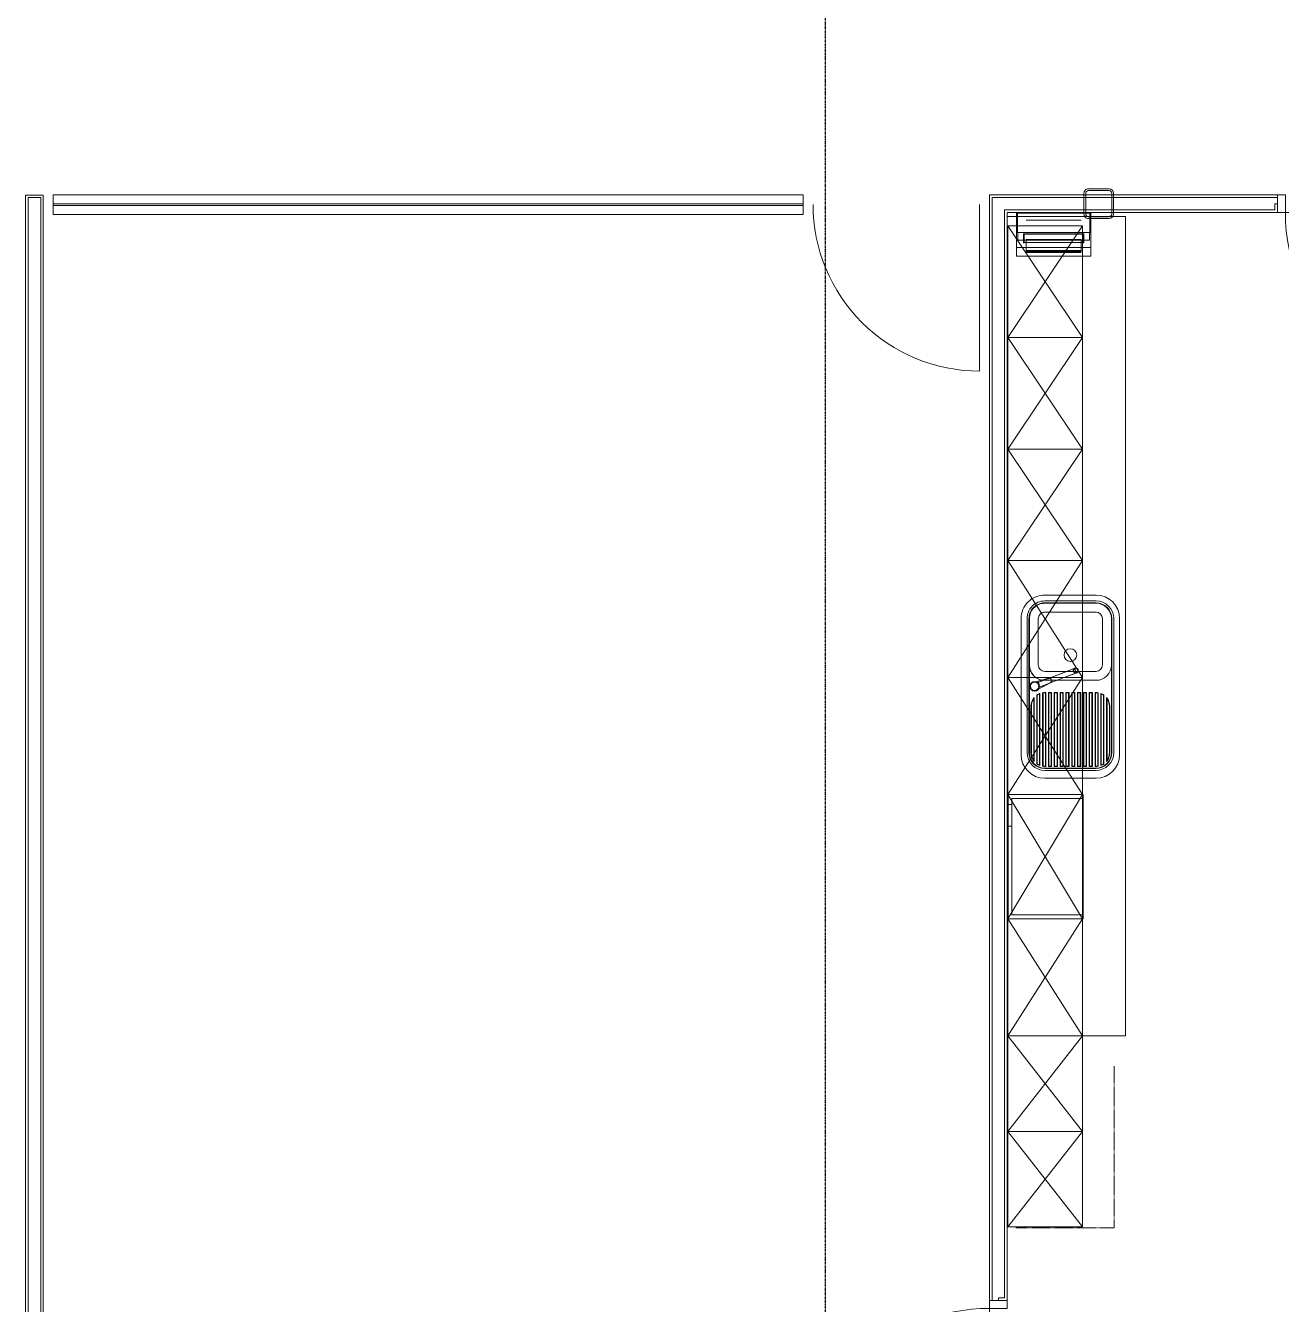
# Model space of a CAD drawing. Header units: millimetres. Extents: x -677815 to 476396, y -125373 to 39000.
# Drawn here: x 238630 to 245001, y 1460 to 7950 of the extents above; entities that cross this region are included whole.
import ezdxf

# ---------------------------------------------------------------- set-up
doc = ezdxf.new("R2010")
doc.units = ezdxf.units.MM
doc.linetypes.add('Xref building Toll$0$_SBA Dash - Loose', pattern=[5, 3, -2])
doc.linetypes.add('Xref building Toll$0$Grid Line', pattern=[22.225, 12.7, -3.175, 3.175, -3.175])
for name, color, linetype, lineweight in [('AM_BOR', 4, 'Continuous', 25), ('Xref building Toll$0$A-DETL', 90, 'Continuous', 9), ('Xref building Toll$0$A-DOOR', 31, 'Continuous', 9), ('Xref building Toll$0$A-DOOR-HDLN', 31, 'Continuous', 9), ('Xref building Toll$0$A-GENM', 13, 'Continuous', 9), ('Xref building Toll$0$A-GLAZ-CURT', 52, 'Continuous', 9), ('Xref building Toll$0$A-GLAZ-CWMG', 51, 'Continuous', 9), ('Xref building Toll$0$A-WALL', 113, 'Continuous', 9), ('Xref building Toll$0$I-FURN', 30, 'Continuous', 9), ('Xref building Toll$0$I-FURN-HDLN', 30, 'Continuous', 9), ('Xref building Toll$0$P-SANR-FIXT', 6, 'Continuous', 9), ('Xref building Toll$0$S-COLS', 52, 'Continuous', 9)]:
    doc.layers.add(name, color=color, linetype=linetype, lineweight=lineweight)
doc.layers.add('Xref building Toll$0$S-GRID', color=8, linetype='Continuous')

# ---------------------------------------------------------------- blocks, each defined once
blk = doc.blocks.new('Xref building Toll$0$Toll Grids')
at = {"layer": 'Xref building Toll$0$S-GRID', "linetype": 'Xref building Toll$0$Grid Line'}
blk.add_line((242688, -125373.3), (242688, 36031.5), dxfattribs=at)
blk = doc.blocks.new('Xref building Toll$0$_SBA 1SWING SPDoor 01a - 920W x 2700H AD-1991719-MASTER GROUND FLOOR')
at = {"layer": 'Xref building Toll$0$A-DOOR'}
for p, q in [((-500, -45), (-500, 45)), ((-460, 45), (-500, 45)), ((-500, 45), (-500, 45)), ((-460, 45), (-500, 45)), ((-500, 45), (-500, -45)), ((-460, 45), (-460, 45)), ((-460, 45), (-460, -45)), ((-460, -45), (-460, 45)), ((460, 45), (500, 45)), ((460, -45), (460, 45)), ((460, 45), (460, 45)), ((500, 45), (460, 45)), ((460, 45), (460, -45)), ((500, 45), (500, -45)), ((500, 45), (500, 45)), ((500, -45), (500, 45)), ((-500, -45), (-500, -45)), ((-500, -45), (-460, -45)), ((-500, -45), (-460, -45)), ((-460, -45), (-460, -45)), ((420, -45), (420, -965)), ((460, -45), (420, -45)), ((460, -965), (460, -45)), ((500, -45), (460, -45)), ((460, -45), (460, -45)), ((460, -45), (500, -45)), ((500, -45), (500, -45)), ((460, -965), (420, -965))]:
    blk.add_line(p, q, dxfattribs=at)
blk.add_arc((460, -45), 920, 180, 270, dxfattribs=at)
at = {"layer": 'Xref building Toll$0$A-DOOR-HDLN'}
blk.add_line((-460, -45), (460, -45), dxfattribs=at)
blk = doc.blocks.new('Xref building Toll$0$IVS-FURNITURE-Table Cabinet Frame1 - D600 H900 THK18_18 2-1902102-MASTER GROUND FLOOR')
at = {"layer": 'Xref building Toll$0$I-FURN'}
for p, q in [((2079.1, 600), (-2079.1, 600)), ((-2079.1, 600), (-2079.1, 600)), ((-2079.1, 600), (2079.1, 600)), ((-2079.1, 600), (-2079.1, 0)), ((-2079.1, 600), (-2079.1, 0)), ((2079.1, 600), (2079.1, 600)), ((2079.1, 0), (2079.1, 600)), ((2079.1, 600), (2079.1, 0)), ((2079.1, 0), (-2079.1, 0)), ((-2079.1, 0), (-2079.1, 0)), ((-2079.1, 0), (2079.1, 0)), ((2079.1, 0), (2079.1, 0))]:
    blk.add_line(p, q, dxfattribs=at)
blk = doc.blocks.new('Xref building Toll$0$Single_Bowl_Kitchen_Sink_11291 - Single_Bowl_Kitchen_Sink_11291-906188-MASTER GROUND FLOOR')
at = {"layer": 'Xref building Toll$0$P-SANR-FIXT'}
for p, q in [((210, 550), (-480, 550)), ((-480, 550), (210, 550)), ((-480, 520), (200, 520)), ((-480, 520), (200, 520)), ((-480, 520), (-245, 520)), ((-245, 520), (-480, 520)), ((-245, 520), (200, 520)), ((200, 520), (-245, 520)), ((200, 510.1), (-480, 510.1)), ((-480, 508), (-245, 508)), ((200, 508), (-480, 508)), ((-480, 508), (200, 508)), ((-245, 508), (-480, 508)), ((-480, 508), (-245, 508)), ((-245, 463), (-480, 463)), ((-480, 463), (-245, 463)), ((-245, 463), (-480, 463)), ((-480, 463), (-245, 463)), ((202.1, 508), (-245, 508)), ((-245, 508), (202.1, 508)), ((-245, 508), (-245, 508)), ((-97.6, 456.5), (-100.6, 454.5)), ((265.6, 454.5), (-100.6, 454.5)), ((-97.6, 456.5), (262.6, 456.5)), ((-91.1, 468.5), (-92.1, 470.5)), ((-92.1, 470.5), (257.1, 470.5)), ((256.1, 468.5), (-91.1, 468.5)), ((-73.6, 486), (-79.5, 484)), ((244.5, 484), (-79.5, 484)), ((-73.6, 486), (238.6, 486)), ((-35, 500), (200, 500)), ((200, 498), (-35, 498)), ((244.5, 484), (238.6, 486)), ((256.1, 468.5), (257.1, 470.5)), ((265.6, 454.5), (262.6, 456.5)), ((-600, 430), (-600, 170)), ((-600, 170), (-600, 430)), ((-570, 170), (-570, 430)), ((-570, 170), (-570, 430)), ((-570, 170), (-570, 430)), ((-570, 430), (-570, 170)), ((-560.1, 430), (-560.1, 170)), ((-558, 170), (-558, 430)), ((-558, 430), (-558, 170)), ((-558, 170), (-558, 430)), ((-558, 170), (-558, 430)), ((-558, 170), (-558, 430)), ((-513, 430), (-513, 170)), ((-513, 170), (-513, 430)), ((-513, 170), (-513, 430)), ((-513, 170), (-513, 430)), ((-212, 170), (-212, 430)), ((-212, 430), (-212, 170)), ((-212, 170), (-212, 430)), ((-212, 430), (-212, 170)), ((-167, 430), (-167, 232.8)), ((-167, 430), (-167, 170)), ((-167, 170), (-167, 430)), ((-167, 170), (-167, 430)), ((-167, 430), (-167, 170)), ((-105, 424.9), (-105, 430)), ((-103, 426.9), (-105, 424.9)), ((270, 424.9), (-105, 424.9)), ((-103, 409.4), (-105, 411.4)), ((-105, 395.4), (-105, 411.4)), ((-105, 411.4), (270, 411.4)), ((-103, 397.4), (-105, 395.4)), ((270, 395.4), (-105, 395.4)), ((-102.4, 438.9), (-104.1, 440.9)), ((-104.1, 440.9), (269.1, 440.9)), ((-103, 430), (-103, 426.9)), ((-103, 426.9), (268, 426.9)), ((-103, 409.4), (-103, 397.4)), ((268, 409.4), (-103, 409.4)), ((-103, 397.4), (268, 397.4)), ((267.4, 438.9), (-102.4, 438.9)), ((267.4, 438.9), (269.1, 440.9)), ((268, 426.9), (268, 430)), ((270, 424.9), (268, 426.9)), ((268, 409.4), (270, 411.4)), ((268, 397.4), (268, 409.4)), ((270, 395.4), (268, 397.4)), ((270, 430), (270, 424.9)), ((270, 411.4), (270, 395.4)), ((278, 170), (278, 430)), ((278, 430), (278, 170)), ((280.1, 170), (280.1, 430)), ((280.1, 170), (280.1, 430)), ((280.1, 430), (280.1, 170)), ((290, 430), (290, 170)), ((290, 430), (290, 170)), ((290, 430), (290, 170)), ((290, 170), (290, 430)), ((330, 170), (330, 430)), ((330, 430), (330, 170)), ((-228, 321.9), (-216.3, 326.4)), ((-216.3, 326.4), (-228, 321.9)), ((-223.1, 323.1), (-209.1, 328.5)), ((-216.1, 325.8), (-223.1, 323.1)), ((-216.3, 326.4), (-204.7, 330.9)), ((-204.7, 330.9), (-216.3, 326.4)), ((-209.1, 328.5), (-216.1, 325.8)), ((-205.9, 331.4), (-206, 331.5)), ((-205, 331.8), (-205.3, 332.7)), ((-204.7, 330.9), (-205, 331.7)), ((-204.7, 330.9), (-153.7, 198)), ((-204.6, 330.7), (-204.7, 330.9)), ((-204.7, 330.9), (-204.6, 330.7)), ((-204.7, 330.9), (-204.6, 330.7)), ((-195.6, 307.3), (-204.6, 330.7)), ((-105, 381.8), (-103, 379.8)), ((-105, 381.8), (270, 381.8)), ((-105, 365.8), (-105, 381.8)), ((-103, 367.8), (-105, 365.8)), ((270, 365.8), (-105, 365.8)), ((-105, 352.3), (-103, 350.3)), ((-105, 352.3), (270, 352.3)), ((-105, 336.3), (-105, 352.3)), ((-103, 338.3), (-105, 336.3)), ((270, 336.3), (-105, 336.3)), ((268, 379.8), (-103, 379.8)), ((-103, 379.8), (-103, 367.8)), ((-103, 367.8), (268, 367.8)), ((268, 350.3), (-103, 350.3)), ((-103, 350.3), (-103, 338.3)), ((-103, 338.3), (268, 338.3)), ((268, 379.8), (270, 381.8)), ((268, 367.8), (268, 379.8)), ((268, 367.8), (270, 365.8)), ((268, 350.3), (270, 352.3)), ((268, 338.3), (268, 350.3)), ((268, 338.3), (270, 336.3)), ((270, 381.8), (270, 365.8)), ((270, 352.3), (270, 336.3)), ((-228.7, 323.7), (-228.4, 322.9)), ((-228.3, 322.8), (-228, 321.9)), ((-177, 189), (-228, 321.9)), ((-228, 321.9), (-227.9, 321.7)), ((-227.9, 321.7), (-228, 321.9)), ((-227.9, 321.7), (-228, 321.9)), ((-227.9, 321.7), (-218.9, 298.3)), ((-227.4, 323.2), (-227.4, 323.1)), ((-215.8, 290.1), (-155.1, 131.9)), ((-131.7, 140.9), (-192.4, 299.1)), ((-105, 322.8), (-103, 320.8)), ((-105, 322.8), (270, 322.8)), ((-105, 306.8), (-105, 322.8)), ((-103, 308.8), (-105, 306.8)), ((270, 306.8), (-105, 306.8)), ((-105, 293.2), (-103, 291.2)), ((-105, 293.2), (270, 293.2)), ((-105, 277.2), (-105, 293.2)), ((-103, 279.2), (-105, 277.2)), ((270, 277.2), (-105, 277.2)), ((-105, 263.7), (-103, 261.7)), ((-105, 263.7), (270, 263.7)), ((-105, 247.7), (-105, 263.7)), ((268, 320.8), (-103, 320.8)), ((-103, 320.8), (-103, 308.8)), ((-103, 308.8), (268, 308.8)), ((268, 291.2), (-103, 291.2)), ((-103, 291.2), (-103, 279.2)), ((-103, 279.2), (268, 279.2)), ((268, 261.7), (-103, 261.7)), ((-103, 261.7), (-103, 249.7)), ((268, 320.8), (270, 322.8)), ((268, 308.8), (268, 320.8)), ((268, 308.8), (270, 306.8)), ((268, 291.2), (270, 293.2)), ((268, 279.2), (268, 291.2)), ((268, 279.2), (270, 277.2)), ((268, 261.7), (270, 263.7)), ((268, 249.7), (268, 261.7)), ((270, 322.8), (270, 306.8)), ((270, 293.2), (270, 277.2)), ((270, 263.7), (270, 247.7)), ((-153.9, 198.6), (-122.7, 136.6)), ((-124, 139.2), (-153.7, 198.2)), ((-103, 249.7), (-105, 247.7)), ((270, 247.7), (-105, 247.7)), ((-105, 234.2), (-103, 232.2)), ((-105, 234.2), (270, 234.2)), ((-105, 218.2), (-105, 234.2)), ((-103, 220.2), (-105, 218.2)), ((270, 218.2), (-105, 218.2)), ((-105, 204.6), (-103, 202.6)), ((-105, 204.6), (270, 204.6)), ((-105, 188.6), (-105, 204.6)), ((-103, 249.7), (268, 249.7)), ((268, 232.2), (-103, 232.2)), ((-103, 232.2), (-103, 220.2)), ((-103, 220.2), (268, 220.2)), ((268, 202.6), (-103, 202.6)), ((-103, 202.6), (-103, 190.6)), ((268, 249.7), (270, 247.7)), ((268, 232.2), (270, 234.2)), ((268, 220.2), (268, 232.2)), ((268, 220.2), (270, 218.2)), ((268, 202.6), (270, 204.6)), ((268, 190.6), (268, 202.6)), ((270, 234.2), (270, 218.2)), ((270, 204.6), (270, 188.6)), ((-480, 137), (-245, 137)), ((-245, 137), (-480, 137)), ((-480, 137), (-245, 137)), ((-245, 137), (-480, 137)), ((-177.2, 189.7), (-158.9, 122.7)), ((-177.1, 189.2), (-159.7, 125.5)), ((-155.1, 131.9), (-155.1, 131.9)), ((-131.7, 140.9), (-131.7, 140.9)), ((-103, 190.6), (-105, 188.6)), ((270, 188.6), (-105, 188.6)), ((-105, 175.1), (-103, 173.1)), ((-105, 175.1), (270, 175.1)), ((-105, 170), (-105, 175.1)), ((-102.4, 161.1), (-104.1, 159.1)), ((269.1, 159.1), (-104.1, 159.1)), ((-103, 190.6), (268, 190.6)), ((268, 173.1), (-103, 173.1)), ((-103, 173.1), (-103, 170)), ((-102.4, 161.1), (267.4, 161.1)), ((-100.6, 145.5), (-97.6, 143.5)), ((-100.6, 145.5), (265.6, 145.5)), ((262.6, 143.5), (-97.6, 143.5)), ((-91.1, 131.5), (-92.1, 129.5)), ((-91.1, 131.5), (256.1, 131.5)), ((256.1, 131.5), (257.1, 129.5)), ((262.6, 143.5), (265.6, 145.5)), ((267.4, 161.1), (269.1, 159.1)), ((268, 190.6), (270, 188.6)), ((268, 173.1), (270, 175.1)), ((268, 170), (268, 173.1)), ((270, 175.1), (270, 170)), ((-245, 92), (-480, 92)), ((200, 92), (-480, 92)), ((200, 92), (-480, 92)), ((-480, 92), (-245, 92)), ((-245, 92), (-480, 92)), ((200, 89.9), (-480, 89.9)), ((200, 80), (-480, 80)), ((200, 80), (-480, 80)), ((-245, 80), (-480, 80)), ((-480, 80), (-245, 80)), ((-245, 92), (202.1, 92)), ((202.1, 92), (-245, 92)), ((-245, 92), (-245, 92)), ((200, 80), (-245, 80)), ((-245, 80), (200, 80)), ((257.1, 129.5), (-92.1, 129.5)), ((-79.5, 116), (-73.6, 114)), ((-79.5, 116), (244.5, 116)), ((238.6, 114), (-73.6, 114)), ((-35, 102), (200, 102)), ((200, 100), (-35, 100)), ((238.6, 114), (244.5, 116)), ((-480, 50), (210, 50)), ((210, 50), (-480, 50))]:
    blk.add_line(p, q, dxfattribs=at)
at = {"layer": 'Xref building Toll$0$P-SANR-FIXT', "flags": 128}
for points in [[(-153.7, 198.2), (-162.8, 205.9), (-174.3, 202.4), (-177.6, 190.9), (-177.1, 189.2)], [(-144.8, 140), (-148.2, 138.3), (-151.3, 136.1)], [(-151.3, 136.1), (-148.2, 138.3), (-144.8, 140)], [(-137.3, 141.4), (-141.1, 141), (-144.8, 140)], [(-144.8, 140), (-141.1, 141), (-137.3, 141.4)]]:
    blk.add_lwpolyline(points, dxfattribs=at)
at = {"layer": 'Xref building Toll$0$P-SANR-FIXT'}
for centre, radius, start, end in [((-480, 430), 120, 90, 180), ((-480, 430), 120, 90, 180), ((-480, 430), 90, 90, 180), ((-480, 430), 90, 90, 180), ((-480, 430), 90, 90, 180), ((-480, 430), 90, 90, 180), ((200, 430), 90, 0, 90), ((200, 430), 90, 0, 90), ((200, 430), 90, 360, 90), ((200, 430), 90, 360, 90), ((210, 430), 120, 360, 90), ((210, 430), 120, 0, 90), ((-480, 430), 80.1, 90, 180), ((-480, 430), 78, 90, 180), ((-480, 430), 78, 90, 180), ((-480, 430), 78, 90, 180), ((-480, 430), 78, 90, 180), ((-480, 430), 78, 90, 180), ((-480, 430), 33, 90, 180), ((-480, 430), 33, 90, 180), ((-480, 430), 33, 90, 180), ((-480, 430), 33, 90, 180), ((-245, 430), 78, 360, 90), ((-245, 430), 78, 360, 90), ((-245, 430), 78, 360, 90), ((-245, 430), 78, 360, 90), ((-245, 430), 78, 0, 90), ((-245, 430), 33, 360, 90), ((-245, 430), 33, 0, 90), ((-245, 430), 33, 360, 90), ((-245, 430), 33, 0, 90), ((-35, 430), 70, 144.68846, 159.54629), ((-35, 430), 68, 145.55528, 157.09898), ((-35, 430), 70, 90, 129.51765), ((-35, 430), 68, 90, 124.56032), ((200, 430), 80.1, 360, 90), ((200, 430), 78, 360, 90), ((200, 430), 78, 0, 90), ((200, 430), 70, 50.48235, 90), ((200, 430), 68, 55.43968, 90), ((202.1, 430), 78, 360, 90), ((202.1, 430), 78, 0, 90), ((200, 430), 68, 22.90102, 34.44472), ((200, 430), 70, 20.45371, 35.31154), ((-35, 430), 70, 171.02265, 180), ((-35, 430), 68, 172.4598, 180), ((200, 430), 68, 360, 7.5402), ((200, 430), 70, 0, 8.97735), ((-295, 300), 32, 0, 180), ((-295, 300), 32, 360, 180), ((-216.1, 325.8), 12.5, 24.03331, 197.96669), ((-295, 300), 32, 180, 0), ((-295, 300), 32, 180, 360), ((-165.1, 192.9), 12.5, 26.75543, 195.24457), ((-480, 170), 120, 180, 270), ((-480, 170), 120, 180, 270), ((-480, 170), 90, 180, 270), ((-480, 170), 90, 180, 270), ((-480, 170), 90, 180, 270), ((-480, 170), 90, 180, 270), ((-480, 170), 80.1, 180, 270), ((-480, 170), 78, 180, 270), ((-480, 170), 78, 180, 270), ((-480, 170), 78, 180, 270), ((-480, 170), 78, 180, 270), ((-480, 170), 78, 180, 270), ((-480, 170), 33, 180, 270), ((-480, 170), 33, 180, 270), ((-480, 170), 33, 180, 270), ((-480, 170), 33, 180, 270), ((-245, 170), 33, 270, 360), ((-245, 170), 33, 270, 0), ((-245, 170), 78, 270, 360), ((-245, 170), 78, 270, 360), ((-245, 170), 78, 270, 360), ((-245, 170), 33, 270, 360), ((-245, 170), 78, 270, 0), ((-245, 170), 33, 270, 0), ((-245, 170), 78, 270, 350.12913), ((-136.7, 119), 24.5, 111, 291), ((-136.7, 119), 22.5, 21, 201), ((-136.7, 119), 22.5, 111, 291), ((-136.7, 119), 22.5, 111, 291), ((-136.7, 119), 21.4, 111, 291), ((-136.7, 119), 21.4, 111, 291), ((-136.7, 119), 24.5, 291, 111), ((-136.7, 119), 22.5, 291, 111), ((-136.7, 119), 22.5, 291, 111), ((-136.7, 119), 21.4, 291, 111), ((-136.7, 119), 21.4, 291, 111), ((-35, 170), 70, 180, 188.97735), ((-35, 170), 68, 180, 187.5402), ((-35, 170), 70, 200.45371, 215.31154), ((-35, 170), 68, 202.90102, 214.44472), ((200, 170), 78, 270, 360), ((200, 170), 80.1, 270, 360), ((200, 170), 90, 270, 0), ((200, 170), 78, 270, 0), ((200, 170), 90, 270, 0), ((200, 170), 90, 270, 360), ((200, 170), 90, 270, 360), ((202.1, 170), 78, 270, 360), ((202.1, 170), 78, 270, 0), ((210, 170), 120, 270, 360), ((210, 170), 120, 270, 0), ((200, 170), 68, 325.55528, 337.09898), ((200, 170), 70, 324.68846, 339.54629), ((200, 170), 68, 352.4598, 360), ((200, 170), 70, 351.02265, 360), ((-136.7, 119), 22.5, 201, 21), ((-35, 170), 70, 230.48235, 270), ((-35, 170), 68, 235.43968, 270), ((200, 170), 70, 270, 309.51765), ((200, 170), 68, 270, 304.56032)]:
    blk.add_arc(centre, radius, start, end, dxfattribs=at)
for centre, major_axis, ratio, start_param, end_param in [((-217, 328.2), (11.7, 4.5), 0.996195, 0, 3.141593), ((-216.7, 327.4), (11.7, 4.5), 0.996195, 0, 3.141593), ((-216.6, 327.2), (11.7, 4.5), 0.996195, 0, 3.141593), ((-216.3, 326.4), (11.7, 4.5), 0.996195, 0, 3.141593), ((-216.3, 326.4), (11.7, 4.5), 0.996195, 0, 3.141593), ((-216.7, 327.4), (10.7, 4.1), 0.996195, 0, 3.141593), ((-216.6, 327.2), (10.7, 4.1), 0.996195, 0, 3.141593), ((-217, 328.2), (11.7, 4.5), 0.996195, 3.141593, 6.283185), ((-216.7, 327.4), (11.7, 4.5), 0.996195, 3.141593, 6.283185), ((-216.6, 327.2), (11.7, 4.5), 0.996195, 3.141593, 6.283185), ((-216.7, 327.4), (10.7, 4.1), 0.996195, 3.141593, 6.283185), ((-216.6, 327.2), (10.7, 4.1), 0.996195, 3.141593, 6.283185), ((-209.3, 328.9), (4.67, 1.79), 0.087156, 4.712389, 6.283185), ((-209.3, 328.9), (4.67, 1.79), 0.087156, 4.712389, 6.283185), ((-223.3, 323.5), (4.67, 1.79), 0.087156, 3.141593, 4.712389), ((-223.3, 323.5), (4.67, 1.79), 0.087156, 3.141593, 4.712389), ((-216.5, 326.8), (11.7, 4.5), 0.996195, 4.068888, 5.35589), ((-156.5, 197.1), (2.8, 1.08), 0.087156, 4.712389, 7.853982), ((-174.3, 190.3), (2.8, 1.08), 0.087156, 1.570796, 4.712389)]:
    blk.add_ellipse(centre, major_axis=major_axis, ratio=ratio, start_param=start_param, end_param=end_param, dxfattribs=at)
for points, knots in [([(-205.9, 320.2), (-205.6, 320.7), (-205.2, 321.5), (-204.7, 322.6), (-204.4, 323.4), (-204.2, 324.2), (-204, 325.3), (-203.8, 327.6), (-204.1, 329.5), (-204.7, 330.9)], [0, 0, 0, 0, 0.142857, 0.214286, 0.285714, 0.357143, 0.428571, 0.571429, 1, 1, 1, 1]), ([(-228, 321.9), (-227.8, 321.5), (-227.4, 320.6), (-226.6, 319.4), (-225.7, 318.2), (-224.7, 317.3), (-223.9, 316.7), (-223.2, 316.2), (-222.4, 315.8), (-221.4, 315.3), (-220.5, 315), (-219.9, 314.8)], [0, 0, 0, 0, 0.142857, 0.285714, 0.428571, 0.571429, 0.642857, 0.714286, 0.785714, 0.857143, 1, 1, 1, 1]), ([(-159.7, 125.7), (-159.7, 125.7), (-159.7, 125.8), (-159.6, 126), (-159.6, 126.1), (-159.5, 126.3), (-159.5, 126.5), (-159.4, 126.7), (-159.3, 126.9), (-159.3, 127.1), (-159.2, 127.3), (-159.1, 127.5), (-159, 127.7), (-158.9, 128.1), (-158.5, 128.9), (-158.2, 129.6), (-157.9, 130.2)], [0, 0, 0, 0, 0.083333, 0.125, 0.166667, 0.208333, 0.25, 0.291667, 0.333333, 0.375, 0.416667, 0.458333, 0.5, 0.583333, 0.666667, 1, 1, 1, 1]), ([(-151.3, 136.1), (-151.6, 135.8), (-152, 135.4), (-152.6, 134.9), (-153, 134.5), (-153.3, 134.1), (-153.5, 133.9), (-153.7, 133.7), (-153.9, 133.5), (-154, 133.3), (-154.2, 133.1), (-154.3, 132.9), (-154.5, 132.7), (-154.8, 132.3), (-155, 132), (-155.1, 131.9), (-155.1, 131.9)], [0, 0, 0, 0, 0.142857, 0.214286, 0.285714, 0.357143, 0.392857, 0.428571, 0.464286, 0.5, 0.535714, 0.571429, 0.642857, 0.714286, 0.857143, 1, 1, 1, 1]), ([(-155.1, 131.9), (-155.1, 131.9), (-155, 132), (-154.9, 132.2), (-154.8, 132.3), (-154.7, 132.4), (-154.6, 132.5), (-154.5, 132.7), (-154.4, 132.8), (-154.3, 133), (-154.2, 133.1), (-154, 133.3), (-153.9, 133.4), (-153.8, 133.6), (-153.6, 133.8), (-153.4, 134), (-153.3, 134.2), (-153.1, 134.4), (-152.9, 134.6), (-152.6, 134.9), (-152.1, 135.3), (-151.6, 135.8), (-151.3, 136.1)], [0, 0, 0, 0, 0.142857, 0.214286, 0.25, 0.285714, 0.321429, 0.357143, 0.392857, 0.428571, 0.464286, 0.5, 0.535714, 0.571429, 0.607143, 0.642857, 0.678571, 0.714286, 0.75, 0.785714, 0.857143, 1, 1, 1, 1]), ([(-137.3, 141.4), (-136.8, 141.4), (-136.2, 141.5), (-135.5, 141.4), (-135.1, 141.4), (-134.8, 141.4), (-134.6, 141.4), (-134.3, 141.3), (-134.1, 141.3), (-133.8, 141.3), (-133.6, 141.2), (-133.4, 141.2), (-133.2, 141.2), (-133, 141.1), (-132.8, 141.1), (-132.6, 141.1), (-132.5, 141), (-132.3, 141), (-132.2, 141), (-132, 141), (-131.8, 140.9), (-131.7, 140.9), (-131.7, 140.9)], [0, 0, 0, 0, 0.142857, 0.214286, 0.25, 0.285714, 0.321429, 0.357143, 0.392857, 0.428571, 0.464286, 0.5, 0.535714, 0.571429, 0.607143, 0.642857, 0.678571, 0.714286, 0.75, 0.785714, 0.857143, 1, 1, 1, 1]), ([(-131.7, 140.9), (-131.7, 140.9), (-131.8, 140.9), (-132.2, 141), (-132.6, 141.1), (-133, 141.1), (-133.4, 141.2), (-133.7, 141.2), (-134, 141.3), (-134.3, 141.3), (-134.7, 141.4), (-134.9, 141.4), (-135.2, 141.4), (-135.6, 141.4), (-136, 141.4), (-136.6, 141.5), (-137, 141.4), (-137.3, 141.4)], [0, 0, 0, 0, 0.142857, 0.285714, 0.357143, 0.428571, 0.5, 0.535714, 0.571429, 0.625, 0.678571, 0.705357, 0.732143, 0.785714, 0.839286, 0.892857, 1, 1, 1, 1]), ([(-128.5, 141.5), (-127.9, 141.3), (-127.1, 141), (-126.3, 140.6), (-126, 140.4), (-125.7, 140.3), (-125.5, 140.2), (-125.3, 140.1), (-125.2, 140), (-125, 139.9), (-124.8, 139.8), (-124.7, 139.7), (-124.5, 139.6), (-124.4, 139.5), (-124.2, 139.4), (-124.1, 139.4), (-124.1, 139.3)], [0, 0, 0, 0, 0.333333, 0.416667, 0.5, 0.541667, 0.583333, 0.625, 0.666667, 0.708333, 0.75, 0.791667, 0.833333, 0.875, 0.916667, 1, 1, 1, 1]), ([(-124.1, 139.3), (-124, 139.2), (-124, 139.1), (-124.3, 138.9), (-124.5, 138.9), (-124.8, 138.8), (-125.1, 138.8), (-125.4, 138.8), (-125.6, 138.8), (-125.8, 138.8), (-126.1, 138.9), (-126.4, 138.9), (-126.8, 139), (-127.1, 139.2), (-127.4, 139.2)], [0, 0, 0, 0, 0.25, 0.375, 0.4375, 0.5, 0.5625, 0.625, 0.6875, 0.71875, 0.75, 0.8125, 0.875, 1, 1, 1, 1]), ([(-157.2, 127.8), (-157.3, 127.6), (-157.5, 127.3), (-157.7, 126.9), (-157.9, 126.6), (-158.1, 126.5), (-158.2, 126.3), (-158.4, 126.1), (-158.6, 125.9), (-158.8, 125.8), (-159, 125.6), (-159.3, 125.5), (-159.6, 125.4), (-159.7, 125.5), (-159.7, 125.7)], [0, 0, 0, 0, 0.125, 0.1875, 0.25, 0.28125, 0.3125, 0.375, 0.4375, 0.5, 0.5625, 0.625, 0.75, 1, 1, 1, 1])]:
    blk.add_open_spline(points, degree=3, knots=knots, dxfattribs=at)
for points in [[(-157.9, 130.2), (-157, 131.9), (-154.8, 135), (-150.5, 138.9), (-147.1, 140.7), (-145.3, 141.4)], [(-144.4, 139.2), (-147.3, 138.1), (-152.2, 135), (-155.8, 130.5), (-157.2, 127.8)], [(-145.3, 141.4), (-143.5, 142.1), (-139.8, 143), (-134, 143), (-130.3, 142.2), (-128.5, 141.5)], [(-127.4, 139.2), (-130.2, 140.3), (-135.9, 141.3), (-141.6, 140.2), (-144.4, 139.2)]]:
    blk.add_open_spline(points, degree=3, dxfattribs=at)
blk = doc.blocks.new('Xref building Toll$0$IVS-FURNITURE-Open Cabinet with Power Outlet Hole - W620 D380 H520 3-1108469-MASTER GROUND FLOOR')
at = {"layer": 'Xref building Toll$0$I-FURN'}
for p, q in [((315, 380), (-315, 380)), ((-315, 380), (-315, 0)), ((-315, 0), (-315, 380)), ((-315, 380), (315, 380)), ((-315, 380), (-315, 380)), ((-295, 380), (-295, 380)), ((-295, 380), (295, 380)), ((295, 380), (-295, 380)), ((-295, 18), (-295, 380)), ((-295, 18), (-295, 380)), ((295, 380), (295, 380)), ((295, 380), (295, 18)), ((295, 18), (295, 380)), ((315, 0), (315, 380)), ((315, 380), (315, 0)), ((315, 380), (315, 380)), ((-315, 0), (315, 0)), ((315, 0), (-315, 0)), ((-315, 0), (-315, 0)), ((295, 18), (-295, 18)), ((-295, 18), (-295, 18)), ((-295, 18), (295, 18)), ((-265, 18), (-265, 18)), ((-265, 18), (-155, 18)), ((-155, 18), (-265, 18)), ((-265, 0), (-265, 18)), ((-265, 0), (-265, 18)), ((-155, 0), (-265, 0)), ((-265, 0), (-265, 0)), ((-265, 0), (-155, 0)), ((-155, 18), (-155, 18)), ((-155, 18), (-155, 0)), ((-155, 0), (-155, 18)), ((-155, 0), (-155, 0)), ((295, 18), (295, 18)), ((315, 0), (315, 0))]:
    blk.add_line(p, q, dxfattribs=at)
blk = doc.blocks.new('Xref building Toll$0$IVS-FURNITURE-Hung Cabinet 2 Adjustable Shelves - D380 W566 H900 A 2-744014-MASTER GROUND FLOOR')
at = {"layer": 'Xref building Toll$0$I-FURN-HDLN'}
for p, q in [((-283, 380), (283, 0)), ((-283, 0), (283, 380)), ((283, 380), (-283, 380)), ((-283, 380), (-283, 0)), ((283, 0), (283, 380)), ((-283, 0), (283, 0))]:
    blk.add_line(p, q, dxfattribs=at)
blk = doc.blocks.new('Xref building Toll$0$IVS-FURNITURE-Hung Cabinet 2 Adjustable Shelves - D380 W566 H900 A 2-704828-MASTER GROUND FLOOR')
at = {"layer": 'Xref building Toll$0$I-FURN-HDLN'}
for p, q in [((-283, -380), (283, 0)), ((-283, 0), (283, -380)), ((-283, -380), (-283, 0)), ((-283, 0), (283, 0)), ((283, 0), (283, -380)), ((283, -380), (-283, -380))]:
    blk.add_line(p, q, dxfattribs=at)
blk = doc.blocks.new('Xref building Toll$0$IVS-FURNITURE-Hung Cabinet 2 Adjustable Shelves - D380 W594 H900 A-704827-MASTER GROUND FLOOR')
at = {"layer": 'Xref building Toll$0$I-FURN-HDLN'}
for p, q in [((-297, 0), (297, -380)), ((-297, -380), (-297, 0)), ((-297, 0), (297, 0)), ((297, 0), (297, -380)), ((-297, -380), (297, 0)), ((297, -380), (-297, -380))]:
    blk.add_line(p, q, dxfattribs=at)
blk = doc.blocks.new('Xref building Toll$0$IVS-FURNITURE-Hung Cabinet 2 Adjustable Shelves - D380 W594 H900 A-1108470-MASTER GROUND FLOOR')
at = {"layer": 'Xref building Toll$0$I-FURN-HDLN'}
for p, q in [((-297, 380), (297, 0)), ((-297, 0), (297, 380)), ((297, 380), (-297, 380)), ((-297, 380), (-297, 0)), ((297, 0), (297, 380)), ((-297, 0), (297, 0))]:
    blk.add_line(p, q, dxfattribs=at)
blk = doc.blocks.new('Xref building Toll$0$IVS-FURNITURE-Hung Cabinet 2 Adjustable Shelves - D380 W485 H680 A 3-1122472-MASTER GROUND FLOOR')
at = {"layer": 'Xref building Toll$0$I-FURN-HDLN'}
for p, q in [((-242.5, -380), (242.5, 0)), ((-242.5, 0), (242.5, -380)), ((-242.5, -380), (-242.5, 0)), ((-242.5, 0), (242.5, 0)), ((242.5, 0), (242.5, -380)), ((242.5, -380), (-242.5, -380))]:
    blk.add_line(p, q, dxfattribs=at)
blk = doc.blocks.new('Xref building Toll$0$IVS-FURNITURE-Hung Cabinet 2 Adjustable Shelves - D380 W485 H680 A 3-1122482-MASTER GROUND FLOOR')
at = {"layer": 'Xref building Toll$0$I-FURN-HDLN'}
for p, q in [((-242.5, 380), (242.5, 0)), ((-242.5, 0), (242.5, 380)), ((242.5, 380), (-242.5, 380)), ((-242.5, 380), (-242.5, 0)), ((242.5, 0), (242.5, 380)), ((-242.5, 0), (242.5, 0))]:
    blk.add_line(p, q, dxfattribs=at)
blk = doc.blocks.new('Xref building Toll$0$IVS-FURNITURE-Hung Cabinet 1 Adjustable Shelves - D380 W630 H515-1108472-MASTER GROUND FLOOR')
at = {"layer": 'Xref building Toll$0$I-FURN-HDLN'}
for p, q in [((-315, 380), (315, 0)), ((-315, 0), (315, 380)), ((315, 380), (-315, 380)), ((-315, 380), (-315, 0)), ((315, 0), (315, 380)), ((-315, 0), (315, 0))]:
    blk.add_line(p, q, dxfattribs=at)
blk = doc.blocks.new('Xref building Toll$0$Beca-34-S-SHS-Col_AU_NZ - 150x9_0 SHS-V248-MASTER GROUND FLOOR')
at = {"layer": 'Xref building Toll$0$S-COLS'}
for p, q in [((52.5, 75), (-52.5, 75)), ((-52.5, 66), (52.5, 66)), ((-75, 52.5), (-75, -52.5)), ((-66, -52.5), (-66, 52.5)), ((66, 52.5), (66, -52.5)), ((75, -52.5), (75, 52.5)), ((52.5, -66), (-52.5, -66)), ((-52.5, -75), (52.5, -75))]:
    blk.add_line(p, q, dxfattribs=at)
for centre, radius, start, end in [((-52.5, 52.5), 22.5, 90, 180), ((-52.5, 52.5), 13.5, 90, 180), ((52.5, 52.5), 22.5, 360, 90), ((52.5, 52.5), 13.5, 0, 90), ((-52.5, -52.5), 22.5, 180, 270), ((-52.5, -52.5), 13.5, 180, 270), ((52.5, -52.5), 22.5, 270, 0), ((52.5, -52.5), 13.5, 270, 0)]:
    blk.add_arc(centre, radius, start, end, dxfattribs=at)
blk = doc.blocks.new('Xref building Toll$0$Enmotion_Paper_Towel_Dispenser_14358 - Enmotion_Paper_Towel_Dispenser_14358-2119212-MASTER GROUND FLOOR')
at = {"layer": 'Xref building Toll$0$A-GENM'}
for p, q in [((188, 266.4), (-188, 266.4)), ((-188, 223.2), (-188, 211.8)), ((-188, 223.2), (188, 223.2)), ((-188, 211.8), (-188, 146)), ((-149.2, 199.5), (-152.4, 199.5)), ((-152.4, 153.7), (-152.4, 199.3)), ((-152.4, 199.3), (-152.4, 196.8)), ((-152.4, 199.3), (-149.2, 199.3)), ((-152.4, 196.8), (-152.4, 153.7)), ((-152.4, 196.8), (152.4, 196.8)), ((-149.2, 199.3), (-149.2, 197.3)), ((-149.2, 155.2), (-149.2, 199.3)), ((-149.2, 197.3), (149.2, 197.3)), ((-149.2, 155.2), (-149.2, 197.3)), ((139.7, 248.3), (-139.7, 248.3)), ((-139.7, 237.3), (-139.7, 243.9)), ((-139.7, 243.9), (139.7, 243.9)), ((-139.7, 242.3), (-139.7, 239.4)), ((-139.7, 242.3), (139.7, 242.3)), ((139.7, 240.1), (-139.7, 240.1)), ((-139.7, 240.1), (-139.7, 238.5)), ((-139.7, 240.1), (139.7, 240.1)), ((-139.7, 239.4), (-139.7, 237.3)), ((-139.7, 239.4), (139.7, 239.4)), ((-139.7, 238.5), (139.7, 238.5)), ((139.7, 237.3), (-139.7, 237.3)), ((139.7, 243.9), (139.7, 237.3)), ((139.7, 239.4), (139.7, 242.3)), ((139.7, 238.5), (139.7, 240.1)), ((139.7, 237.3), (139.7, 239.4)), ((152.4, 199.5), (149.2, 199.5)), ((149.2, 197.3), (149.2, 199.3)), ((149.2, 199.3), (152.4, 199.3)), ((149.2, 199.3), (149.2, 155.2)), ((149.2, 197.3), (149.2, 155.2)), ((152.4, 196.8), (152.4, 199.3)), ((152.4, 199.3), (152.4, 153.7)), ((152.4, 153.7), (152.4, 196.8)), ((188, 211.8), (188, 223.2)), ((188, 146), (188, 211.8)), ((-188, 146), (-188, 146)), ((-188, 146), (-188, 45)), ((-188, 45), (-188, 146)), ((188, 146), (-188, 146)), ((-188, 146), (188, 146)), ((-188, 146), (-188, 146)), ((188, 146), (-188, 146)), ((-188, 146), (188, 146)), ((184.2, 146), (-184.1, 146)), ((-184.1, 146), (-184.1, 146)), ((-184.1, 146), (-184.1, 146)), ((-184.1, 146), (184.2, 146)), ((-184.1, 48.2), (-184.1, 146)), ((-184.1, 146), (-184.1, 48.2)), ((182.5, 184.8), (-181.6, 184.8)), ((-181.6, 146.7), (-181.6, 184.8)), ((-181.6, 184.8), (-181.6, 146.7)), ((-181.6, 146.7), (182.5, 146.7)), ((152.4, 153.7), (-152.4, 153.7)), ((149.2, 155.2), (-149.2, 155.2)), ((-139.7, 182.8), (139.7, 182.8)), ((-139.7, 181.2), (139.7, 181.2)), ((182.5, 146.7), (182.5, 184.8)), ((182.5, 184.8), (182.5, 146.7)), ((184.2, 146), (184.2, 146)), ((184.2, 146), (184.2, 146)), ((184.2, 48.2), (184.2, 146)), ((184.2, 146), (184.2, 48.2)), ((188, 146), (188, 45)), ((188, 45), (188, 146)), ((188, 146), (188, 146)), ((188, 146), (188, 146)), ((-139.7, 83.2), (139.7, 83.2)), ((-188, 45), (-188, 45)), ((-188, 45), (188, 45)), ((-188, 45), (188, 45)), ((-184.1, 48.2), (-184.1, 48.2)), ((-184.1, 48.2), (184.2, 48.2)), ((184.2, 48.2), (-184.1, 48.2)), ((184.2, 48.2), (184.2, 48.2)), ((188, 45), (188, 45))]:
    blk.add_line(p, q, dxfattribs=at)
for points, knots in [([(-188, 146), (-188, 173.5), (-188, 223.3), (-188, 256.8), (-188, 271.9), (-188, 252.4), (-188, 231.6), (-188, 223.2)], [-1.101839, -1.101839, -1.101839, -1.101839, -0.955797, -0.755895, -0.557555, -0.305616, 0, 0, 0, 0]), ([(188, 223.2), (188, 231.6), (188, 252.4), (188, 271.9), (188, 256.8), (188, 223.3), (188, 173.5), (188, 146)], [0, 0, 0, 0, 0.305616, 0.557555, 0.755895, 0.955797, 1.101839, 1.101839, 1.101839, 1.101839]), ([(-139.7, 243.9), (-139.7, 223.1), (-139.7, 201.2), (-139.7, 194), (-139.7, 182.3), (-139.7, 182.3), (-139.7, 190), (-139.7, 209.4), (-139.7, 231), (-139.7, 240.1), (-139.7, 240.1)], [-1.260979, -1.260979, -1.260979, -1.260979, -1.079892, -0.913213, -0.748802, -0.597274, -0.494716, -0.41326, -0.222367, 0, 0, 0, 0]), ([(-139.7, 238.5), (-139.7, 238.5), (-139.7, 237.6), (-139.7, 234.5), (-139.7, 231), (-139.7, 228.5), (-139.7, 226.3), (-139.7, 224), (-139.7, 220.9), (-139.7, 216.9), (-139.7, 212.8), (-139.7, 208.4), (-139.7, 203.6), (-139.7, 199.2), (-139.7, 195.7), (-139.7, 193.2), (-139.7, 190.9), (-139.7, 188.2), (-139.7, 185.7), (-139.7, 183.6), (-139.7, 182.1), (-139.7, 181.3), (-139.7, 181.1), (-139.7, 181.5), (-139.7, 182.5), (-139.7, 183.9), (-139.7, 185.8), (-139.7, 187.8), (-139.7, 190), (-139.7, 192), (-139.7, 193.8), (-139.7, 195.8), (-139.7, 198), (-139.7, 200.9), (-139.7, 204.5), (-139.7, 209.2), (-139.7, 215.1), (-139.7, 222.4), (-139.7, 231.3), (-139.7, 238.4), (-139.7, 242.3)], [0, 0, 0, 0, 0.068161, 0.136322, 0.170403, 0.204483, 0.221523, 0.238564, 0.272644, 0.306725, 0.340805, 0.374886, 0.408966, 0.443047, 0.460087, 0.477127, 0.494168, 0.511208, 0.545288, 0.579369, 0.613449, 0.64753, 0.68161, 0.715691, 0.749771, 0.783852, 0.817932, 0.852013, 0.886093, 0.920174, 0.954255, 0.988335, 1.022416, 1.056496, 1.090577, 1.124657, 1.158738, 1.192818, 1.226899, 1.260979, 1.260979, 1.260979, 1.260979]), ([(139.7, 240.1), (139.7, 240.1), (139.7, 231), (139.7, 209.4), (139.7, 190), (139.7, 182.3), (139.7, 182.3), (139.7, 194), (139.7, 201.2), (139.7, 223.1), (139.7, 243.9)], [0, 0, 0, 0, 0.222367, 0.41326, 0.494716, 0.597274, 0.748802, 0.913213, 1.079892, 1.260979, 1.260979, 1.260979, 1.260979]), ([(139.7, 242.3), (139.7, 238.4), (139.7, 231.3), (139.7, 222.4), (139.7, 215.1), (139.7, 209.2), (139.7, 204.5), (139.7, 200.9), (139.7, 198), (139.7, 195.8), (139.7, 193.8), (139.7, 192), (139.7, 190), (139.7, 187.8), (139.7, 185.8), (139.7, 183.9), (139.7, 182.5), (139.7, 181.5), (139.7, 181.1), (139.7, 181.3), (139.7, 182.1), (139.7, 183.6), (139.7, 185.7), (139.7, 188.2), (139.7, 190.9), (139.7, 193.2), (139.7, 195.7), (139.7, 199.2), (139.7, 203.6), (139.7, 208.4), (139.7, 212.8), (139.7, 216.9), (139.7, 220.9), (139.7, 224), (139.7, 226.3), (139.7, 228.5), (139.7, 231), (139.7, 234.5), (139.7, 237.6), (139.7, 238.5), (139.7, 238.5)], [-1.260979, -1.260979, -1.260979, -1.260979, -1.226899, -1.192818, -1.158738, -1.124657, -1.090577, -1.056496, -1.022416, -0.988335, -0.954255, -0.920174, -0.886093, -0.852013, -0.817932, -0.783852, -0.749771, -0.715691, -0.68161, -0.64753, -0.613449, -0.579369, -0.545288, -0.511208, -0.494168, -0.477127, -0.460087, -0.443047, -0.408966, -0.374886, -0.340805, -0.306725, -0.272644, -0.238564, -0.221523, -0.204483, -0.170403, -0.136322, -0.068161, 0, 0, 0, 0])]:
    blk.add_open_spline(points, degree=3, knots=knots, dxfattribs=at)
blk = doc.blocks.new('Xref building Toll$0$DOOR_CWall_SGlass 01 - DOOR_CWall_SGlass 01-2170821-MASTER GROUND FLOOR')
at = {"layer": 'Xref building Toll$0$A-DOOR'}
blk.add_line((-422.5, 0), (-422.5, 845), dxfattribs=at)
blk.add_arc((-422.5, 0), 845, 360, 90, dxfattribs=at)
blk = doc.blocks.new('Xref building Toll$0$System Panel - _SBA Glazing Office-2117288-MASTER GROUND FLOOR')
at = {"layer": 'Xref building Toll$0$A-GLAZ-CURT'}
for p, q in [((1902.5, 5), (-1902.5, 5)), ((-1902.5, 5), (-1902.5, -5)), ((-1902.5, 5), (-1902.5, 5)), ((1902.5, -5), (1902.5, 5)), ((1902.5, 5), (1902.5, 5)), ((-1902.5, -5), (1902.5, -5)), ((-1902.5, -5), (-1902.5, -5)), ((1902.5, -5), (1902.5, -5))]:
    blk.add_line(p, q, dxfattribs=at)
blk = doc.blocks.new('Xref building Toll$0$Rectangular Mullion - _SBA 50 x 100mm Office-2117286-MASTER GROUND FLOOR')
at = {"layer": 'Xref building Toll$0$A-GLAZ-CWMG'}
for p, q in [((246770, 147104), (246770, 147004)), ((246770, 147004), (246770, 147104)), ((246770, 147104), (246770, 147104)), ((250575, 147104), (246770, 147104)), ((246770, 147104), (250575, 147104)), ((250575, 147104), (250575, 147104)), ((250575, 147104), (250575, 147004)), ((250575, 147004), (250575, 147104)), ((246770, 147004), (246770, 147004)), ((246770, 147004), (250575, 147004)), ((246770, 147004), (250575, 147004)), ((250575, 147004), (250575, 147004))]:
    blk.add_line(p, q, dxfattribs=at)
blk = doc.blocks.new('Xref building Toll$0$_SBA 1SWING SPDoor 01a - 920W x 2700H AD-2240342-MASTER GROUND FLOOR')
at = {"layer": 'Xref building Toll$0$A-DOOR'}
for p, q in [((-500, -45), (-500, 45)), ((-460, 45), (-500, 45)), ((-500, 45), (-500, 45)), ((-460, 45), (-500, 45)), ((-500, 45), (-500, -45)), ((-460, 45), (-460, 45)), ((-460, 45), (-460, -45)), ((-460, -45), (-460, 45)), ((460, 45), (500, 45)), ((460, -45), (460, 45)), ((460, 45), (460, 45)), ((500, 45), (460, 45)), ((460, 45), (460, -45)), ((500, 45), (500, -45)), ((500, 45), (500, 45)), ((500, -45), (500, 45)), ((-500, -45), (-500, -45)), ((-500, -45), (-460, -45)), ((-500, -45), (-460, -45)), ((-460, -45), (-460, -45)), ((420, -45), (420, -965)), ((460, -45), (420, -45)), ((460, -965), (460, -45)), ((500, -45), (460, -45)), ((460, -45), (460, -45)), ((460, -45), (500, -45)), ((500, -45), (500, -45)), ((460, -965), (420, -965))]:
    blk.add_line(p, q, dxfattribs=at)
blk.add_arc((460, -45), 920, 180, 270, dxfattribs=at)
at = {"layer": 'Xref building Toll$0$A-DOOR-HDLN'}
blk.add_line((-460, -45), (460, -45), dxfattribs=at)
blk = doc.blocks.new('Xref building Toll$0$building block 28092016')
at = {"layer": 'Xref building Toll$0$A-DETL', "linetype": 'Xref building Toll$0$_SBA Dash - Loose'}
for p, q in [((966701.6, -668831.1), (966701.6, -669651.1)), ((966701.6, -669651.1), (966201.6, -669651.1))]:
    blk.add_line(p, q, dxfattribs=at)
at = {"layer": 'Xref building Toll$0$A-WALL', "lineweight": 18}
for p, q in [((961179.6, -664409.5), (961179.6, -671435.5)), ((961269.6, -664409.5), (961179.6, -664409.5)), ((961269.6, -671435.5), (961269.6, -664409.5)), ((966069.6, -664408), (966069.6, -670019.5)), ((967530.6, -664408), (966069.6, -664408)), ((967530.6, -664498), (967530.6, -664408)), ((966159.6, -670019.5), (966159.6, -664498)), ((966159.6, -664498), (967530.6, -664498)), ((966069.6, -670019.5), (966159.6, -670019.5))]:
    blk.add_line(p, q, dxfattribs=at)
at = {"layer": 'Xref building Toll$0$A-WALL'}
for p, q in [((961192.6, -671422.5), (961192.6, -664422.5)), ((961256.6, -664422.5), (961192.6, -664422.5)), ((961256.6, -671422.5), (961256.6, -664422.5)), ((966082.6, -664421), (966082.6, -670019.5)), ((966082.6, -664421), (967530.6, -664421)), ((967530.6, -664453), (967517.6, -664453)), ((967517.6, -664485), (967517.6, -664453)), ((966146.6, -670006.5), (966146.6, -664485)), ((966146.6, -664485), (967517.6, -664485)), ((966114.6, -670006.5), (966114.6, -670019.5)), ((966114.6, -670006.5), (966146.6, -670006.5))]:
    blk.add_line(p, q, dxfattribs=at)
at = {"layer": 'Xref building Toll$0$A-DOOR'}
blk.add_blockref('Xref building Toll$0$_SBA 1SWING SPDoor 01a - 920W x 2700H AD-2240342-MASTER GROUND FLOOR', (968030.6, -664453), dxfattribs=at)
for name, p, rotation in [('Xref building Toll$0$DOOR_CWall_SGlass 01 - DOOR_CWall_SGlass 01-2170821-MASTER GROUND FLOOR', (965597.1, -664458), 180), ('Xref building Toll$0$_SBA 1SWING SPDoor 01a - 920W x 2700H AD-1991719-MASTER GROUND FLOOR', (966114.6, -670519.5), 270)]:
    blk.add_blockref(name, p, dxfattribs=dict(at, rotation=rotation))
at = {"layer": 'Xref building Toll$0$A-GENM', "rotation": 180}
blk.add_blockref('Xref building Toll$0$Enmotion_Paper_Towel_Dispenser_14358 - Enmotion_Paper_Towel_Dispenser_14358-2119212-MASTER GROUND FLOOR', (966395.1, -664453), dxfattribs=at)
at = {"layer": 'Xref building Toll$0$A-GLAZ-CURT', "rotation": 180}
blk.add_blockref('Xref building Toll$0$System Panel - _SBA Glazing Office-2117288-MASTER GROUND FLOOR', (963222.1, -664458), dxfattribs=at)
at = {"layer": 'Xref building Toll$0$A-GLAZ-CWMG'}
blk.add_blockref('Xref building Toll$0$Rectangular Mullion - _SBA 50 x 100mm Office-2117286-MASTER GROUND FLOOR', (714549.7, -811511.9), dxfattribs=at)
at = {"layer": 'Xref building Toll$0$I-FURN'}
for name, p, rotation in [('Xref building Toll$0$IVS-FURNITURE-Table Cabinet Frame1 - D600 H900 THK18_18 2-1902102-MASTER GROUND FLOOR', (966159.6, -666597), 270), ('Xref building Toll$0$IVS-FURNITURE-Hung Cabinet 2 Adjustable Shelves - D380 W566 H900 A 2-744014-MASTER GROUND FLOOR', (966162.3, -664849.1), 270), ('Xref building Toll$0$IVS-FURNITURE-Hung Cabinet 2 Adjustable Shelves - D380 W566 H900 A 2-744014-MASTER GROUND FLOOR', (966162.3, -665415.1), 270), ('Xref building Toll$0$IVS-FURNITURE-Hung Cabinet 2 Adjustable Shelves - D380 W566 H900 A 2-704828-MASTER GROUND FLOOR', (966162.3, -665981.1), 90), ('Xref building Toll$0$IVS-FURNITURE-Hung Cabinet 2 Adjustable Shelves - D380 W594 H900 A-1108470-MASTER GROUND FLOOR', (966162.3, -666561.1), 270), ('Xref building Toll$0$IVS-FURNITURE-Hung Cabinet 2 Adjustable Shelves - D380 W594 H900 A-704827-MASTER GROUND FLOOR', (966162.3, -667155.1), 90), ('Xref building Toll$0$IVS-FURNITURE-Hung Cabinet 1 Adjustable Shelves - D380 W630 H515-1108472-MASTER GROUND FLOOR', (966162.3, -667767.1), 270), ('Xref building Toll$0$IVS-FURNITURE-Open Cabinet with Power Outlet Hole - W620 D380 H520 3-1108469-MASTER GROUND FLOOR', (966164.6, -667767.1), 270), ('Xref building Toll$0$IVS-FURNITURE-Hung Cabinet 2 Adjustable Shelves - D380 W594 H900 A-704827-MASTER GROUND FLOOR', (966162.3, -668379.1), 90), ('Xref building Toll$0$IVS-FURNITURE-Hung Cabinet 2 Adjustable Shelves - D380 W485 H680 A 3-1122482-MASTER GROUND FLOOR', (966162.3, -668918.6), 270), ('Xref building Toll$0$IVS-FURNITURE-Hung Cabinet 2 Adjustable Shelves - D380 W485 H680 A 3-1122472-MASTER GROUND FLOOR', (966162.3, -669403.6), 90)]:
    blk.add_blockref(name, p, dxfattribs=dict(at, rotation=rotation))
at = {"layer": 'Xref building Toll$0$P-SANR-FIXT', "rotation": 270}
blk.add_blockref('Xref building Toll$0$Single_Bowl_Kitchen_Sink_11291 - Single_Bowl_Kitchen_Sink_11291-906188-MASTER GROUND FLOOR', (966180, -667039.1), dxfattribs=at)
at = {"layer": 'Xref building Toll$0$S-COLS', "rotation": 180}
blk.add_blockref('Xref building Toll$0$Beca-34-S-SHS-Col_AU_NZ - 150x9_0 SHS-V248-MASTER GROUND FLOOR', (966623.7, -664453), dxfattribs=at)
blk = doc.blocks.new('Xref building Toll')
for name, p in [('Xref building Toll$0$Toll Grids', (0, 0)), ('Xref building Toll$0$building block 28092016', (-722549.6, 671499.5))]:
    blk.add_blockref(name, p)

msp = doc.modelspace()

# ---------------------------------------------------------------- block references
at = {"layer": 'AM_BOR'}
msp.add_blockref('Xref building Toll', (0, 0), dxfattribs=at)

doc.saveas('drawing.dxf')
